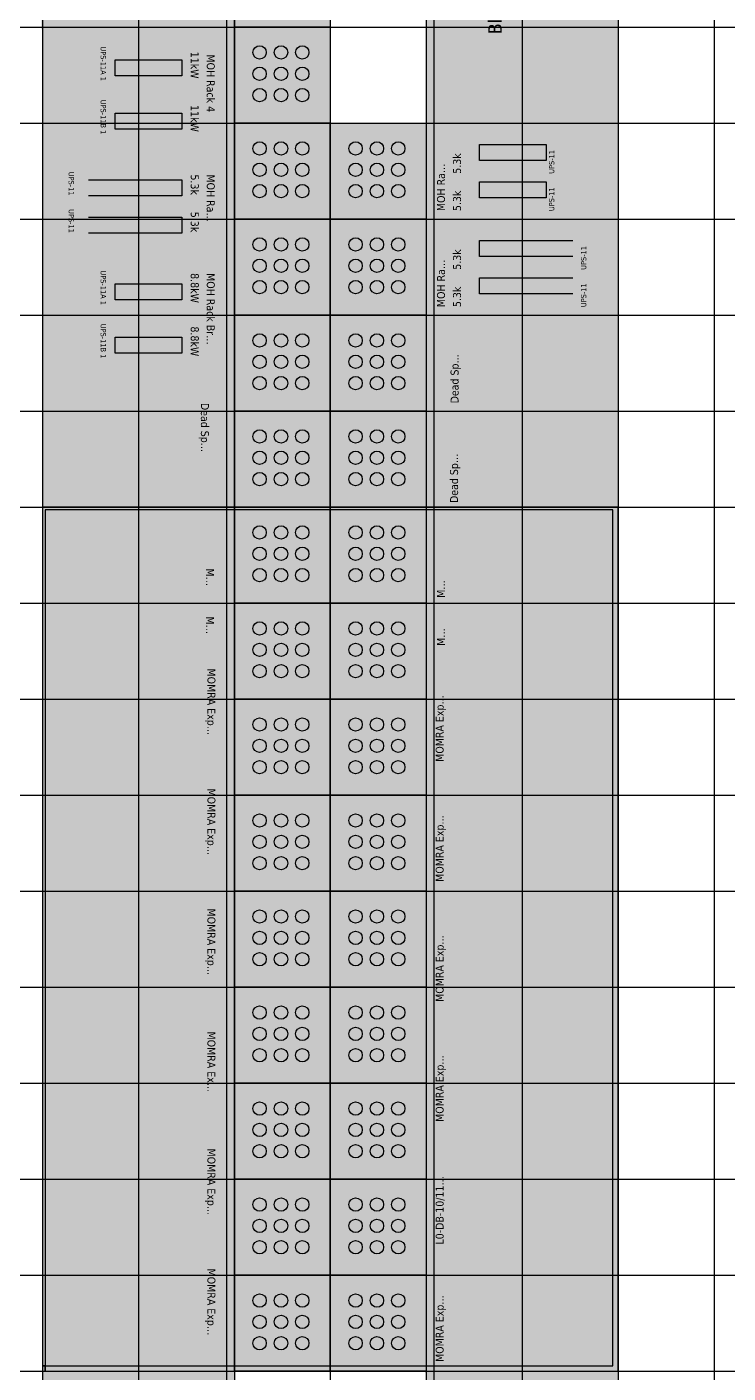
# Model space of a CAD drawing. Header units: millimetres. Extents: x -618 to 58287, y -23922 to -2396.
# Drawn here: x 44903 to 49286, y -18611 to -10199 of the extents above; entities that cross this region are included whole.
import ezdxf

# ---------------------------------------------------------------- set-up
doc = ezdxf.new("R2010")
doc.units = ezdxf.units.MM
doc.header["$MEASUREMENT"] = 0
for name, color, linetype, true_color in [('Background', 7, 'Continuous', 0xffffff), ('Equipment', 7, 'Continuous', 0xffffff), ('Names', 7, 'Continuous', 0xffffff), ('Power', 7, 'Continuous', 0xffffff), ('Room fixture', 7, 'Continuous', 0xffffff), ('Rows', 7, 'Continuous', 0xffffff), ('Tile grid', 7, 'Continuous', 0xafafaf), ('Walls and cages', 7, 'Continuous', 0xffffff)]:
    doc.layers.add(name, color=color, linetype=linetype, true_color=true_color)
doc.styles.add('Tahoma#false#false', font='tahoma.ttf', dxfattribs={"height": 0.2})

msp = doc.modelspace()

# ---------------------------------------------------------------- linework, layer by layer
at = {"layer": 'Background', "lineweight": -3, "transparency": 33554687}
for points in [[(44993.8, -9414.8), (46210.5, -9414.8), (46210.5, -10214.8)], [(46210.5, -10214.8), (44993.8, -10214.8), (44993.8, -9414.8)], [(45204.3, -10221), (46204.3, -10221), (46204.3, -11021)], [(46204.3, -11021), (45204.3, -11021), (45204.3, -10221)], [(48400, -11400), (47400, -11400), (47400, -10800)], [(47400, -10800), (48400, -10800), (48400, -11400)], [(45004.3, -11021), (46204.3, -11021), (46204.3, -11621)], [(46204.3, -11621), (45004.3, -11621), (45004.3, -11021)], [(48600, -12000), (47400, -12000), (47400, -11400)], [(47400, -11400), (48600, -11400), (48600, -12000)], [(45204.3, -11621), (46204.3, -11621), (46204.3, -12421)], [(46204.3, -12421), (45204.3, -12421), (45204.3, -11621)], [(48568.3, -12601.7), (47485, -12601.7), (47485, -12001.7)], [(47485, -12001.7), (48568.3, -12001.7), (48568.3, -12601.7)], [(45084.7, -12448.7), (46168, -12448.7), (46168, -13048.7)], [(46168, -13048.7), (45084.7, -13048.7), (45084.7, -12448.7)], [(48548.3, -13224.3), (47481.7, -13224.3), (47481.7, -12624.3)], [(47481.7, -12624.3), (48548.3, -12624.3), (48548.3, -13224.3)], [(45600, -13500), (46200, -13500), (46200, -13800)], [(46200, -13800), (45600, -13800), (45600, -13500)], [(48000, -13800), (47400, -13800), (47400, -13500)], [(47400, -13500), (48000, -13500), (48000, -13800)], [(45600, -13800), (46200, -13800), (46200, -14100)], [(46200, -14100), (45600, -14100), (45600, -13800)], [(48000, -14100), (47400, -14100), (47400, -13800)], [(47400, -13800), (48000, -13800), (48000, -14100)], [(45008.3, -14091.7), (46208.3, -14091.7), (46208.3, -14841.7)], [(46208.3, -14841.7), (45008.3, -14841.7), (45008.3, -14091.7)], [(48591.7, -14858.3), (47391.7, -14858.3), (47391.7, -14108.3)], [(47391.7, -14108.3), (48591.7, -14108.3), (48591.7, -14858.3)], [(45008.3, -14841.7), (46208.3, -14841.7), (46208.3, -15591.7)], [(46208.3, -15591.7), (45008.3, -15591.7), (45008.3, -14841.7)], [(48591.7, -15608.3), (47391.7, -15608.3), (47391.7, -14858.3)], [(47391.7, -14858.3), (48591.7, -14858.3), (48591.7, -15608.3)], [(45008.3, -15591.7), (46208.3, -15591.7), (46208.3, -16341.7)], [(46208.3, -16341.7), (45008.3, -16341.7), (45008.3, -15591.7)], [(48591.7, -16358.3), (47391.7, -16358.3), (47391.7, -15608.3)], [(47391.7, -15608.3), (48591.7, -15608.3), (48591.7, -16358.3)], [(45008.3, -16341.7), (46208.3, -16341.7), (46208.3, -17091.7)], [(46208.3, -17091.7), (45008.3, -17091.7), (45008.3, -16341.7)], [(48591.7, -17108.3), (47391.7, -17108.3), (47391.7, -16358.3)], [(47391.7, -16358.3), (48591.7, -16358.3), (48591.7, -17108.3)], [(45008.3, -17091.7), (46208.3, -17091.7), (46208.3, -17841.7)], [(46208.3, -17841.7), (45008.3, -17841.7), (45008.3, -17091.7)], [(48591.7, -17858.3), (47391.7, -17858.3), (47391.7, -17108.3)], [(47391.7, -17108.3), (48591.7, -17108.3), (48591.7, -17858.3)], [(45008.3, -17841.7), (46208.3, -17841.7), (46208.3, -18591.7)], [(46208.3, -18591.7), (45008.3, -18591.7), (45008.3, -17841.7)], [(48591.7, -18608.3), (47391.7, -18608.3), (47391.7, -17858.3)], [(47391.7, -17858.3), (48591.7, -17858.3), (48591.7, -18608.3)]]:
    msp.add_solid(points, dxfattribs=at)
at = {"layer": 'Equipment', "color": 9, "lineweight": 50, "true_color": 0xc0c0c0, "transparency": 33554687}
for points in [[(45060.5, -10148.2), (44993.8, -10214.8), (44993.8, -9414.8)], [(46210.5, -9414.8), (46210.5, -10214.8), (46143.8, -10148.2)], [(46210.5, -10214.8), (44993.8, -10214.8), (45060.5, -10148.2)], [(45060.5, -10148.2), (46143.8, -10148.2), (46210.5, -10214.8)], [(45271, -10954.3), (45204.3, -11021), (45204.3, -10221)], [(45271, -10287.7), (45271, -10954.3), (45204.3, -10221)], [(46137.7, -10287.7), (45271, -10287.7), (45204.3, -10221)], [(45204.3, -10221), (46204.3, -10221), (46137.7, -10287.7)], [(46204.3, -10221), (46204.3, -11021), (46137.7, -10954.3)], [(46204.3, -10221), (46137.7, -10954.3), (46137.7, -10287.7)], [(48333.3, -10866.7), (47466.7, -10866.7), (47400, -10800)], [(47400, -10800), (48400, -10800), (48333.3, -10866.7)], [(47400, -11400), (47400, -10800), (47466.7, -10866.7)], [(48333.3, -10866.7), (48400, -10800), (48400, -11400)], [(47400, -11400), (47466.7, -10866.7), (47466.7, -11333.3)], [(48333.3, -11333.3), (48333.3, -10866.7), (48400, -11400)], [(46204.3, -11021), (45204.3, -11021), (45271, -10954.3)], [(45271, -10954.3), (46137.7, -10954.3), (46204.3, -11021)], [(45071, -11554.3), (45004.3, -11621), (45004.3, -11021)], [(45071, -11087.7), (45071, -11554.3), (45004.3, -11021)], [(46137.7, -11087.7), (45071, -11087.7), (45004.3, -11021)], [(45004.3, -11021), (46204.3, -11021), (46137.7, -11087.7)], [(46204.3, -11021), (46204.3, -11621), (46137.7, -11554.3)], [(46204.3, -11021), (46137.7, -11554.3), (46137.7, -11087.7)], [(48400, -11400), (47400, -11400), (47466.7, -11333.3)], [(47466.7, -11333.3), (48333.3, -11333.3), (48400, -11400)], [(48533.3, -11466.7), (47466.7, -11466.7), (47400, -11400)], [(47400, -11400), (48600, -11400), (48533.3, -11466.7)], [(47400, -12000), (47400, -11400), (47466.7, -11466.7)], [(48533.3, -11466.7), (48600, -11400), (48600, -12000)], [(47400, -12000), (47466.7, -11466.7), (47466.7, -11933.3)], [(48533.3, -11933.3), (48533.3, -11466.7), (48600, -12000)], [(46204.3, -11621), (45004.3, -11621), (45071, -11554.3)], [(45071, -11554.3), (46137.7, -11554.3), (46204.3, -11621)], [(45271, -12354.3), (45204.3, -12421), (45204.3, -11621)], [(45271, -11687.7), (45271, -12354.3), (45204.3, -11621)], [(46137.7, -11687.7), (45271, -11687.7), (45204.3, -11621)], [(45204.3, -11621), (46204.3, -11621), (46137.7, -11687.7)], [(46204.3, -11621), (46204.3, -12421), (46137.7, -12354.3)], [(46204.3, -11621), (46137.7, -12354.3), (46137.7, -11687.7)], [(48600, -12000), (47400, -12000), (47466.7, -11933.3)], [(47466.7, -11933.3), (48533.3, -11933.3), (48600, -12000)], [(46204.3, -12421), (45204.3, -12421), (45271, -12354.3)], [(45271, -12354.3), (46137.7, -12354.3), (46204.3, -12421)], [(45075, -14775), (45008.3, -14841.7), (45008.3, -14091.7)], [(45075, -14158.3), (45075, -14775), (45008.3, -14091.7)], [(46141.7, -14158.3), (45075, -14158.3), (45008.3, -14091.7)], [(45008.3, -14091.7), (46208.3, -14091.7), (46141.7, -14158.3)], [(46208.3, -14091.7), (46208.3, -14841.7), (46141.7, -14775)], [(46208.3, -14091.7), (46141.7, -14775), (46141.7, -14158.3)], [(48525, -14175), (47458.3, -14175), (47391.7, -14108.3)], [(47391.7, -14108.3), (48591.7, -14108.3), (48525, -14175)], [(47391.7, -14858.3), (47391.7, -14108.3), (47458.3, -14175)], [(48525, -14175), (48591.7, -14108.3), (48591.7, -14858.3)], [(47391.7, -14858.3), (47458.3, -14175), (47458.3, -14791.7)], [(48525, -14791.7), (48525, -14175), (48591.7, -14858.3)], [(46208.3, -14841.7), (45008.3, -14841.7), (45075, -14775)], [(45075, -14775), (46141.7, -14775), (46208.3, -14841.7)], [(48591.7, -14858.3), (47391.7, -14858.3), (47458.3, -14791.7)], [(47458.3, -14791.7), (48525, -14791.7), (48591.7, -14858.3)], [(45075, -15525), (45008.3, -15591.7), (45008.3, -14841.7)], [(45075, -14908.3), (45075, -15525), (45008.3, -14841.7)], [(46141.7, -14908.3), (45075, -14908.3), (45008.3, -14841.7)], [(45008.3, -14841.7), (46208.3, -14841.7), (46141.7, -14908.3)], [(46208.3, -14841.7), (46208.3, -15591.7), (46141.7, -15525)], [(46208.3, -14841.7), (46141.7, -15525), (46141.7, -14908.3)], [(48525, -14925), (47458.3, -14925), (47391.7, -14858.3)], [(47391.7, -14858.3), (48591.7, -14858.3), (48525, -14925)], [(47391.7, -15608.3), (47391.7, -14858.3), (47458.3, -14925)], [(48525, -14925), (48591.7, -14858.3), (48591.7, -15608.3)], [(47391.7, -15608.3), (47458.3, -14925), (47458.3, -15541.7)], [(48525, -15541.7), (48525, -14925), (48591.7, -15608.3)], [(46208.3, -15591.7), (45008.3, -15591.7), (45075, -15525)], [(45075, -15525), (46141.7, -15525), (46208.3, -15591.7)], [(48591.7, -15608.3), (47391.7, -15608.3), (47458.3, -15541.7)], [(47458.3, -15541.7), (48525, -15541.7), (48591.7, -15608.3)], [(45075, -16275), (45008.3, -16341.7), (45008.3, -15591.7)], [(45075, -15658.3), (45075, -16275), (45008.3, -15591.7)], [(46141.7, -15658.3), (45075, -15658.3), (45008.3, -15591.7)], [(45008.3, -15591.7), (46208.3, -15591.7), (46141.7, -15658.3)], [(46208.3, -15591.7), (46208.3, -16341.7), (46141.7, -16275)], [(46208.3, -15591.7), (46141.7, -16275), (46141.7, -15658.3)], [(48525, -15675), (47458.3, -15675), (47391.7, -15608.3)], [(47391.7, -15608.3), (48591.7, -15608.3), (48525, -15675)], [(47391.7, -16358.3), (47391.7, -15608.3), (47458.3, -15675)], [(48525, -15675), (48591.7, -15608.3), (48591.7, -16358.3)], [(47391.7, -16358.3), (47458.3, -15675), (47458.3, -16291.7)], [(48525, -16291.7), (48525, -15675), (48591.7, -16358.3)], [(46208.3, -16341.7), (45008.3, -16341.7), (45075, -16275)], [(45075, -16275), (46141.7, -16275), (46208.3, -16341.7)], [(48591.7, -16358.3), (47391.7, -16358.3), (47458.3, -16291.7)], [(47458.3, -16291.7), (48525, -16291.7), (48591.7, -16358.3)], [(45075, -17025), (45008.3, -17091.7), (45008.3, -16341.7)], [(45075, -16408.3), (45075, -17025), (45008.3, -16341.7)], [(46141.7, -16408.3), (45075, -16408.3), (45008.3, -16341.7)], [(45008.3, -16341.7), (46208.3, -16341.7), (46141.7, -16408.3)], [(46208.3, -16341.7), (46208.3, -17091.7), (46141.7, -17025)], [(46208.3, -16341.7), (46141.7, -17025), (46141.7, -16408.3)], [(48525, -16425), (47458.3, -16425), (47391.7, -16358.3)], [(47391.7, -16358.3), (48591.7, -16358.3), (48525, -16425)], [(47391.7, -17108.3), (47391.7, -16358.3), (47458.3, -16425)], [(48525, -16425), (48591.7, -16358.3), (48591.7, -17108.3)], [(47391.7, -17108.3), (47458.3, -16425), (47458.3, -17041.7)], [(48525, -17041.7), (48525, -16425), (48591.7, -17108.3)], [(46208.3, -17091.7), (45008.3, -17091.7), (45075, -17025)], [(45075, -17025), (46141.7, -17025), (46208.3, -17091.7)], [(48591.7, -17108.3), (47391.7, -17108.3), (47458.3, -17041.7)], [(47458.3, -17041.7), (48525, -17041.7), (48591.7, -17108.3)], [(45075, -17775), (45008.3, -17841.7), (45008.3, -17091.7)], [(45075, -17158.3), (45075, -17775), (45008.3, -17091.7)], [(46141.7, -17158.3), (45075, -17158.3), (45008.3, -17091.7)], [(45008.3, -17091.7), (46208.3, -17091.7), (46141.7, -17158.3)], [(46208.3, -17091.7), (46208.3, -17841.7), (46141.7, -17775)], [(46208.3, -17091.7), (46141.7, -17775), (46141.7, -17158.3)], [(48525, -17175), (47458.3, -17175), (47391.7, -17108.3)], [(47391.7, -17108.3), (48591.7, -17108.3), (48525, -17175)], [(47391.7, -17858.3), (47391.7, -17108.3), (47458.3, -17175)], [(48525, -17175), (48591.7, -17108.3), (48591.7, -17858.3)], [(47391.7, -17858.3), (47458.3, -17175), (47458.3, -17791.7)], [(48525, -17791.7), (48525, -17175), (48591.7, -17858.3)], [(46208.3, -17841.7), (45008.3, -17841.7), (45075, -17775)], [(45075, -17775), (46141.7, -17775), (46208.3, -17841.7)], [(48591.7, -17858.3), (47391.7, -17858.3), (47458.3, -17791.7)], [(47458.3, -17791.7), (48525, -17791.7), (48591.7, -17858.3)], [(45075, -18525), (45008.3, -18591.7), (45008.3, -17841.7)], [(45075, -17908.3), (45075, -18525), (45008.3, -17841.7)], [(46141.7, -17908.3), (45075, -17908.3), (45008.3, -17841.7)], [(45008.3, -17841.7), (46208.3, -17841.7), (46141.7, -17908.3)], [(46208.3, -17841.7), (46208.3, -18591.7), (46141.7, -18525)], [(46208.3, -17841.7), (46141.7, -18525), (46141.7, -17908.3)], [(48525, -17925), (47458.3, -17925), (47391.7, -17858.3)], [(47391.7, -17858.3), (48591.7, -17858.3), (48525, -17925)], [(47391.7, -18608.3), (47391.7, -17858.3), (47458.3, -17925)], [(48525, -17925), (48591.7, -17858.3), (48591.7, -18608.3)], [(47391.7, -18608.3), (47458.3, -17925), (47458.3, -18541.7)], [(48525, -18541.7), (48525, -17925), (48591.7, -18608.3)], [(46208.3, -18591.7), (45008.3, -18591.7), (45075, -18525)], [(45075, -18525), (46141.7, -18525), (46208.3, -18591.7)], [(48591.7, -18608.3), (47391.7, -18608.3), (47458.3, -18541.7)], [(47458.3, -18541.7), (48525, -18541.7), (48591.7, -18608.3)]]:
    msp.add_solid(points, dxfattribs=at)
at = {"layer": 'Equipment', "color": 18, "lineweight": -3, "true_color": 0x000000, "transparency": 33554687}
for points in [[(45010.5, -10198.2), (44993.8, -10214.8), (44993.8, -9414.8)], [(46210.5, -9414.8), (46210.5, -10214.8), (46193.8, -10198.2)], [(46210.5, -10214.8), (44993.8, -10214.8), (45010.5, -10198.2)], [(45010.5, -10198.2), (46193.8, -10198.2), (46210.5, -10214.8)], [(45221, -11004.3), (45204.3, -11021), (45204.3, -10221)], [(45221, -10237.7), (45221, -11004.3), (45204.3, -10221)], [(46187.7, -10237.7), (45221, -10237.7), (45204.3, -10221)], [(45204.3, -10221), (46204.3, -10221), (46187.7, -10237.7)], [(46204.3, -10221), (46204.3, -11021), (46187.7, -11004.3)], [(46204.3, -10221), (46187.7, -11004.3), (46187.7, -10237.7)], [(48383.3, -10816.7), (47416.7, -10816.7), (47400, -10800)], [(47400, -10800), (48400, -10800), (48383.3, -10816.7)], [(47400, -11400), (47400, -10800), (47416.7, -10816.7)], [(47400, -11400), (47416.7, -10816.7), (47416.7, -11383.3)], [(48383.3, -10816.7), (48400, -10800), (48400, -11400)], [(48383.3, -11383.3), (48383.3, -10816.7), (48400, -11400)], [(46204.3, -11021), (45204.3, -11021), (45221, -11004.3)], [(45221, -11004.3), (46187.7, -11004.3), (46204.3, -11021)], [(45021, -11604.3), (45004.3, -11621), (45004.3, -11021)], [(45021, -11037.7), (45021, -11604.3), (45004.3, -11021)], [(46187.7, -11037.7), (45021, -11037.7), (45004.3, -11021)], [(45004.3, -11021), (46204.3, -11021), (46187.7, -11037.7)], [(46204.3, -11021), (46204.3, -11621), (46187.7, -11604.3)], [(46204.3, -11021), (46187.7, -11604.3), (46187.7, -11037.7)], [(48400, -11400), (47400, -11400), (47416.7, -11383.3)], [(48583.3, -11416.7), (47416.7, -11416.7), (47400, -11400)], [(47400, -11400), (48600, -11400), (48583.3, -11416.7)], [(47400, -12000), (47400, -11400), (47416.7, -11416.7)], [(47400, -12000), (47416.7, -11416.7), (47416.7, -11983.3)], [(47416.7, -11383.3), (48383.3, -11383.3), (48400, -11400)], [(48583.3, -11416.7), (48600, -11400), (48600, -12000)], [(48583.3, -11983.3), (48583.3, -11416.7), (48600, -12000)], [(46204.3, -11621), (45004.3, -11621), (45021, -11604.3)], [(45021, -11604.3), (46187.7, -11604.3), (46204.3, -11621)], [(45221, -12404.3), (45204.3, -12421), (45204.3, -11621)], [(45221, -11637.7), (45221, -12404.3), (45204.3, -11621)], [(46187.7, -11637.7), (45221, -11637.7), (45204.3, -11621)], [(45204.3, -11621), (46204.3, -11621), (46187.7, -11637.7)], [(46204.3, -11621), (46204.3, -12421), (46187.7, -12404.3)], [(46204.3, -11621), (46187.7, -12404.3), (46187.7, -11637.7)], [(48600, -12000), (47400, -12000), (47416.7, -11983.3)], [(47416.7, -11983.3), (48583.3, -11983.3), (48600, -12000)], [(48551.7, -12018.3), (47501.7, -12018.3), (47485, -12001.7)], [(47485, -12001.7), (48568.3, -12001.7), (48551.7, -12018.3)], [(47485, -12601.7), (47485, -12001.7), (47501.7, -12018.3)], [(47485, -12601.7), (47501.7, -12018.3), (47501.7, -12585)], [(48551.7, -12018.3), (48568.3, -12001.7), (48568.3, -12601.7)], [(48551.7, -12585), (48551.7, -12018.3), (48568.3, -12601.7)], [(45101.3, -13032), (45084.7, -13048.7), (45084.7, -12448.7)], [(45101.3, -12465.3), (45101.3, -13032), (45084.7, -12448.7)], [(46151.3, -12465.3), (45101.3, -12465.3), (45084.7, -12448.7)], [(45084.7, -12448.7), (46168, -12448.7), (46151.3, -12465.3)], [(46204.3, -12421), (45204.3, -12421), (45221, -12404.3)], [(45221, -12404.3), (46187.7, -12404.3), (46204.3, -12421)], [(46168, -12448.7), (46168, -13048.7), (46151.3, -13032)], [(46168, -12448.7), (46151.3, -13032), (46151.3, -12465.3)], [(48568.3, -12601.7), (47485, -12601.7), (47501.7, -12585)], [(47501.7, -12585), (48551.7, -12585), (48568.3, -12601.7)], [(48531.7, -12641), (47498.3, -12641), (47481.7, -12624.3)], [(47481.7, -12624.3), (48548.3, -12624.3), (48531.7, -12641)], [(47481.7, -13224.3), (47481.7, -12624.3), (47498.3, -12641)], [(47481.7, -13224.3), (47498.3, -12641), (47498.3, -13207.7)], [(48531.7, -12641), (48548.3, -12624.3), (48548.3, -13224.3)], [(48531.7, -13207.7), (48531.7, -12641), (48548.3, -13224.3)], [(46168, -13048.7), (45084.7, -13048.7), (45101.3, -13032)], [(45101.3, -13032), (46151.3, -13032), (46168, -13048.7)], [(48548.3, -13224.3), (47481.7, -13224.3), (47498.3, -13207.7)], [(47498.3, -13207.7), (48531.7, -13207.7), (48548.3, -13224.3)], [(45616.7, -13783.3), (45600, -13800), (45600, -13500)], [(45616.7, -13516.7), (45616.7, -13783.3), (45600, -13500)], [(46183.3, -13516.7), (45616.7, -13516.7), (45600, -13500)], [(45600, -13500), (46200, -13500), (46183.3, -13516.7)], [(46200, -13500), (46200, -13800), (46183.3, -13783.3)], [(46200, -13500), (46183.3, -13783.3), (46183.3, -13516.7)], [(47983.3, -13516.7), (47416.7, -13516.7), (47400, -13500)], [(47400, -13500), (48000, -13500), (47983.3, -13516.7)], [(47400, -13800), (47400, -13500), (47416.7, -13516.7)], [(47400, -13800), (47416.7, -13516.7), (47416.7, -13783.3)], [(47983.3, -13516.7), (48000, -13500), (48000, -13800)], [(47983.3, -13783.3), (47983.3, -13516.7), (48000, -13800)], [(46200, -13800), (45600, -13800), (45616.7, -13783.3)], [(45616.7, -13783.3), (46183.3, -13783.3), (46200, -13800)], [(48000, -13800), (47400, -13800), (47416.7, -13783.3)], [(47416.7, -13783.3), (47983.3, -13783.3), (48000, -13800)], [(45616.7, -14083.3), (45600, -14100), (45600, -13800)], [(45616.7, -13816.7), (45616.7, -14083.3), (45600, -13800)], [(46183.3, -13816.7), (45616.7, -13816.7), (45600, -13800)], [(45600, -13800), (46200, -13800), (46183.3, -13816.7)], [(46200, -13800), (46200, -14100), (46183.3, -14083.3)], [(46200, -13800), (46183.3, -14083.3), (46183.3, -13816.7)], [(47983.3, -13816.7), (47416.7, -13816.7), (47400, -13800)], [(47400, -13800), (48000, -13800), (47983.3, -13816.7)], [(47400, -14100), (47400, -13800), (47416.7, -13816.7)], [(47400, -14100), (47416.7, -13816.7), (47416.7, -14083.3)], [(47983.3, -13816.7), (48000, -13800), (48000, -14100)], [(47983.3, -14083.3), (47983.3, -13816.7), (48000, -14100)], [(45025, -14825), (45008.3, -14841.7), (45008.3, -14091.7)], [(45025, -14108.3), (45025, -14825), (45008.3, -14091.7)], [(46191.7, -14108.3), (45025, -14108.3), (45008.3, -14091.7)], [(45008.3, -14091.7), (46208.3, -14091.7), (46191.7, -14108.3)], [(46200, -14100), (45600, -14100), (45616.7, -14083.3)], [(45616.7, -14083.3), (46183.3, -14083.3), (46200, -14100)], [(46208.3, -14091.7), (46208.3, -14841.7), (46191.7, -14825)], [(46208.3, -14091.7), (46191.7, -14825), (46191.7, -14108.3)], [(48575, -14125), (47408.3, -14125), (47391.7, -14108.3)], [(47391.7, -14108.3), (48591.7, -14108.3), (48575, -14125)], [(47391.7, -14858.3), (47391.7, -14108.3), (47408.3, -14125)], [(47391.7, -14858.3), (47408.3, -14125), (47408.3, -14841.7)], [(48000, -14100), (47400, -14100), (47416.7, -14083.3)], [(47416.7, -14083.3), (47983.3, -14083.3), (48000, -14100)], [(48575, -14125), (48591.7, -14108.3), (48591.7, -14858.3)], [(48575, -14841.7), (48575, -14125), (48591.7, -14858.3)], [(46208.3, -14841.7), (45008.3, -14841.7), (45025, -14825)], [(45025, -15575), (45008.3, -15591.7), (45008.3, -14841.7)], [(45025, -14858.3), (45025, -15575), (45008.3, -14841.7)], [(46191.7, -14858.3), (45025, -14858.3), (45008.3, -14841.7)], [(45008.3, -14841.7), (46208.3, -14841.7), (46191.7, -14858.3)], [(45025, -14825), (46191.7, -14825), (46208.3, -14841.7)], [(46208.3, -14841.7), (46208.3, -15591.7), (46191.7, -15575)], [(46208.3, -14841.7), (46191.7, -15575), (46191.7, -14858.3)], [(48591.7, -14858.3), (47391.7, -14858.3), (47408.3, -14841.7)], [(48575, -14875), (47408.3, -14875), (47391.7, -14858.3)], [(47391.7, -14858.3), (48591.7, -14858.3), (48575, -14875)], [(47391.7, -15608.3), (47391.7, -14858.3), (47408.3, -14875)], [(47391.7, -15608.3), (47408.3, -14875), (47408.3, -15591.7)], [(47408.3, -14841.7), (48575, -14841.7), (48591.7, -14858.3)], [(48575, -14875), (48591.7, -14858.3), (48591.7, -15608.3)], [(48575, -15591.7), (48575, -14875), (48591.7, -15608.3)], [(46208.3, -15591.7), (45008.3, -15591.7), (45025, -15575)], [(45025, -16325), (45008.3, -16341.7), (45008.3, -15591.7)], [(45025, -15608.3), (45025, -16325), (45008.3, -15591.7)], [(46191.7, -15608.3), (45025, -15608.3), (45008.3, -15591.7)], [(45008.3, -15591.7), (46208.3, -15591.7), (46191.7, -15608.3)], [(45025, -15575), (46191.7, -15575), (46208.3, -15591.7)], [(46208.3, -15591.7), (46208.3, -16341.7), (46191.7, -16325)], [(46208.3, -15591.7), (46191.7, -16325), (46191.7, -15608.3)], [(48591.7, -15608.3), (47391.7, -15608.3), (47408.3, -15591.7)], [(48575, -15625), (47408.3, -15625), (47391.7, -15608.3)], [(47391.7, -15608.3), (48591.7, -15608.3), (48575, -15625)], [(47391.7, -16358.3), (47391.7, -15608.3), (47408.3, -15625)], [(47391.7, -16358.3), (47408.3, -15625), (47408.3, -16341.7)], [(47408.3, -15591.7), (48575, -15591.7), (48591.7, -15608.3)], [(48575, -15625), (48591.7, -15608.3), (48591.7, -16358.3)], [(48575, -16341.7), (48575, -15625), (48591.7, -16358.3)], [(46208.3, -16341.7), (45008.3, -16341.7), (45025, -16325)], [(45025, -17075), (45008.3, -17091.7), (45008.3, -16341.7)], [(45025, -16358.3), (45025, -17075), (45008.3, -16341.7)], [(46191.7, -16358.3), (45025, -16358.3), (45008.3, -16341.7)], [(45008.3, -16341.7), (46208.3, -16341.7), (46191.7, -16358.3)], [(45025, -16325), (46191.7, -16325), (46208.3, -16341.7)], [(46208.3, -16341.7), (46208.3, -17091.7), (46191.7, -17075)], [(46208.3, -16341.7), (46191.7, -17075), (46191.7, -16358.3)], [(48591.7, -16358.3), (47391.7, -16358.3), (47408.3, -16341.7)], [(48575, -16375), (47408.3, -16375), (47391.7, -16358.3)], [(47391.7, -16358.3), (48591.7, -16358.3), (48575, -16375)], [(47391.7, -17108.3), (47391.7, -16358.3), (47408.3, -16375)], [(47391.7, -17108.3), (47408.3, -16375), (47408.3, -17091.7)], [(47408.3, -16341.7), (48575, -16341.7), (48591.7, -16358.3)], [(48575, -16375), (48591.7, -16358.3), (48591.7, -17108.3)], [(48575, -17091.7), (48575, -16375), (48591.7, -17108.3)], [(46208.3, -17091.7), (45008.3, -17091.7), (45025, -17075)], [(45025, -17075), (46191.7, -17075), (46208.3, -17091.7)], [(45025, -17825), (45008.3, -17841.7), (45008.3, -17091.7)], [(45025, -17108.3), (45025, -17825), (45008.3, -17091.7)], [(46191.7, -17108.3), (45025, -17108.3), (45008.3, -17091.7)], [(45008.3, -17091.7), (46208.3, -17091.7), (46191.7, -17108.3)], [(46208.3, -17091.7), (46208.3, -17841.7), (46191.7, -17825)], [(46208.3, -17091.7), (46191.7, -17825), (46191.7, -17108.3)], [(48591.7, -17108.3), (47391.7, -17108.3), (47408.3, -17091.7)], [(48575, -17125), (47408.3, -17125), (47391.7, -17108.3)], [(47391.7, -17108.3), (48591.7, -17108.3), (48575, -17125)], [(47391.7, -17858.3), (47391.7, -17108.3), (47408.3, -17125)], [(47391.7, -17858.3), (47408.3, -17125), (47408.3, -17841.7)], [(47408.3, -17091.7), (48575, -17091.7), (48591.7, -17108.3)], [(48575, -17125), (48591.7, -17108.3), (48591.7, -17858.3)], [(48575, -17841.7), (48575, -17125), (48591.7, -17858.3)], [(46208.3, -17841.7), (45008.3, -17841.7), (45025, -17825)], [(45025, -17825), (46191.7, -17825), (46208.3, -17841.7)], [(45025, -18575), (45008.3, -18591.7), (45008.3, -17841.7)], [(45025, -17858.3), (45025, -18575), (45008.3, -17841.7)], [(46191.7, -17858.3), (45025, -17858.3), (45008.3, -17841.7)], [(45008.3, -17841.7), (46208.3, -17841.7), (46191.7, -17858.3)], [(46208.3, -17841.7), (46208.3, -18591.7), (46191.7, -18575)], [(46208.3, -17841.7), (46191.7, -18575), (46191.7, -17858.3)], [(48591.7, -17858.3), (47391.7, -17858.3), (47408.3, -17841.7)], [(48575, -17875), (47408.3, -17875), (47391.7, -17858.3)], [(47391.7, -17858.3), (48591.7, -17858.3), (48575, -17875)], [(47391.7, -18608.3), (47391.7, -17858.3), (47408.3, -17875)], [(47391.7, -18608.3), (47408.3, -17875), (47408.3, -18591.7)], [(47408.3, -17841.7), (48575, -17841.7), (48591.7, -17858.3)], [(48575, -17875), (48591.7, -17858.3), (48591.7, -18608.3)], [(48575, -18591.7), (48575, -17875), (48591.7, -18608.3)], [(46208.3, -18591.7), (45008.3, -18591.7), (45025, -18575)], [(45025, -18575), (46191.7, -18575), (46208.3, -18591.7)], [(48591.7, -18608.3), (47391.7, -18608.3), (47408.3, -18591.7)], [(47408.3, -18591.7), (48575, -18591.7), (48591.7, -18608.3)]]:
    msp.add_solid(points, dxfattribs=at)
at = {"layer": 'Equipment', "color": 21, "lineweight": 50, "true_color": 0xf49191, "transparency": 33554687}
for points in [[(48501.7, -12068.3), (47551.7, -12068.3), (47485, -12001.7)], [(47485, -12001.7), (48568.3, -12001.7), (48501.7, -12068.3)], [(47485, -12601.7), (47485, -12001.7), (47551.7, -12068.3)], [(48501.7, -12068.3), (48568.3, -12001.7), (48568.3, -12601.7)], [(47485, -12601.7), (47551.7, -12068.3), (47551.7, -12535)], [(48501.7, -12535), (48501.7, -12068.3), (48568.3, -12601.7)], [(45151.3, -12982), (45084.7, -13048.7), (45084.7, -12448.7)], [(45151.3, -12515.3), (45151.3, -12982), (45084.7, -12448.7)], [(46101.3, -12515.3), (45151.3, -12515.3), (45084.7, -12448.7)], [(45084.7, -12448.7), (46168, -12448.7), (46101.3, -12515.3)], [(46168, -12448.7), (46168, -13048.7), (46101.3, -12982)], [(46168, -12448.7), (46101.3, -12982), (46101.3, -12515.3)], [(48568.3, -12601.7), (47485, -12601.7), (47551.7, -12535)], [(47551.7, -12535), (48501.7, -12535), (48568.3, -12601.7)], [(48481.7, -12691), (47548.3, -12691), (47481.7, -12624.3)], [(47481.7, -12624.3), (48548.3, -12624.3), (48481.7, -12691)], [(47481.7, -13224.3), (47481.7, -12624.3), (47548.3, -12691)], [(47481.7, -13224.3), (47548.3, -12691), (47548.3, -13157.7)], [(48481.7, -12691), (48548.3, -12624.3), (48548.3, -13224.3)], [(48481.7, -13157.7), (48481.7, -12691), (48548.3, -13224.3)], [(46168, -13048.7), (45084.7, -13048.7), (45151.3, -12982)], [(45151.3, -12982), (46101.3, -12982), (46168, -13048.7)], [(48548.3, -13224.3), (47481.7, -13224.3), (47548.3, -13157.7)], [(47548.3, -13157.7), (48481.7, -13157.7), (48548.3, -13224.3)]]:
    msp.add_solid(points, dxfattribs=at)
at = {"layer": 'Equipment', "color": 71, "lineweight": 50, "true_color": 0xbde8a7, "transparency": 33554687}
for points in [[(45666.7, -13733.3), (45600, -13800), (45600, -13500)], [(45666.7, -13566.7), (45666.7, -13733.3), (45600, -13500)], [(46133.3, -13566.7), (45666.7, -13566.7), (45600, -13500)], [(45600, -13500), (46200, -13500), (46133.3, -13566.7)], [(46200, -13500), (46200, -13800), (46133.3, -13733.3)], [(46200, -13500), (46133.3, -13733.3), (46133.3, -13566.7)], [(47933.3, -13566.7), (47466.7, -13566.7), (47400, -13500)], [(47400, -13500), (48000, -13500), (47933.3, -13566.7)], [(47400, -13800), (47400, -13500), (47466.7, -13566.7)], [(47933.3, -13566.7), (48000, -13500), (48000, -13800)], [(47400, -13800), (47466.7, -13566.7), (47466.7, -13733.3)], [(47933.3, -13733.3), (47933.3, -13566.7), (48000, -13800)], [(46200, -13800), (45600, -13800), (45666.7, -13733.3)], [(45666.7, -13733.3), (46133.3, -13733.3), (46200, -13800)], [(48000, -13800), (47400, -13800), (47466.7, -13733.3)], [(47466.7, -13733.3), (47933.3, -13733.3), (48000, -13800)], [(45666.7, -14033.3), (45600, -14100), (45600, -13800)], [(45666.7, -13866.7), (45666.7, -14033.3), (45600, -13800)], [(46133.3, -13866.7), (45666.7, -13866.7), (45600, -13800)], [(45600, -13800), (46200, -13800), (46133.3, -13866.7)], [(46200, -13800), (46200, -14100), (46133.3, -14033.3)], [(46200, -13800), (46133.3, -14033.3), (46133.3, -13866.7)], [(47933.3, -13866.7), (47466.7, -13866.7), (47400, -13800)], [(47400, -13800), (48000, -13800), (47933.3, -13866.7)], [(47400, -14100), (47400, -13800), (47466.7, -13866.7)], [(47400, -14100), (47466.7, -13866.7), (47466.7, -14033.3)], [(47933.3, -13866.7), (48000, -13800), (48000, -14100)], [(47933.3, -14033.3), (47933.3, -13866.7), (48000, -14100)], [(46200, -14100), (45600, -14100), (45666.7, -14033.3)], [(45666.7, -14033.3), (46133.3, -14033.3), (46200, -14100)], [(48000, -14100), (47400, -14100), (47466.7, -14033.3)], [(47466.7, -14033.3), (47933.3, -14033.3), (48000, -14100)]]:
    msp.add_solid(points, dxfattribs=at)
at = {"layer": 'Power', "color": 8, "lineweight": -3, "true_color": 0x808080, "transparency": 33554687}
for p, q in [((45454.3, -10504.3), (45454.3, -10404.3)), ((45454.3, -10404.3), (45871, -10404.3)), ((45871, -10404.3), (45871, -10504.3)), ((45871, -10504.3), (45454.3, -10504.3)), ((45454.3, -10837.7), (45454.3, -10737.7)), ((45454.3, -10737.7), (45871, -10737.7)), ((45871, -10737.7), (45871, -10837.7)), ((45871, -10837.7), (45454.3, -10837.7)), ((47733.3, -11033.3), (47733.3, -10933.3)), ((47733.3, -10933.3), (48150, -10933.3)), ((48150, -10933.3), (48150, -11033.3)), ((48150, -11033.3), (47733.3, -11033.3)), ((45287.7, -11154.3), (45871, -11154.3)), ((45871, -11154.3), (45871, -11254.3)), ((47733.3, -11266.7), (47733.3, -11166.7)), ((47733.3, -11166.7), (48150, -11166.7)), ((48150, -11166.7), (48150, -11266.7)), ((45871, -11254.3), (45287.7, -11254.3)), ((48150, -11266.7), (47733.3, -11266.7)), ((45287.7, -11387.7), (45871, -11387.7)), ((45871, -11387.7), (45871, -11487.7)), ((45871, -11487.7), (45287.7, -11487.7)), ((47733.3, -11633.3), (47733.3, -11533.3)), ((47733.3, -11533.3), (48316.7, -11533.3)), ((48316.7, -11633.3), (47733.3, -11633.3)), ((47733.3, -11866.7), (47733.3, -11766.7)), ((47733.3, -11766.7), (48316.7, -11766.7)), ((45454.3, -11904.3), (45454.3, -11804.3)), ((45454.3, -11804.3), (45871, -11804.3)), ((45871, -11804.3), (45871, -11904.3)), ((45871, -11904.3), (45454.3, -11904.3)), ((48316.7, -11866.7), (47733.3, -11866.7)), ((45454.3, -12237.7), (45454.3, -12137.7)), ((45454.3, -12137.7), (45871, -12137.7)), ((45871, -12137.7), (45871, -12237.7)), ((45871, -12237.7), (45454.3, -12237.7))]:
    msp.add_line(p, q, dxfattribs=at)
at = {"layer": 'Power', "color": 138, "lineweight": -3, "true_color": 0x01505e, "transparency": 33554687}
for points in [[(45404.3, -10304.3), (45404.3, -10604.3), (45321, -10304.3), (45321, -10604.3)], [(45404.3, -10637.7), (45404.3, -10937.7), (45321, -10637.7), (45321, -10937.7)], [(48200, -11083.3), (48200, -10883.3), (48283.3, -11083.3), (48283.3, -10883.3)], [(45204.3, -11104.3), (45204.3, -11304.3), (45121, -11104.3), (45121, -11304.3)], [(48200, -11316.7), (48200, -11116.7), (48283.3, -11316.7), (48283.3, -11116.7)], [(45204.3, -11337.7), (45204.3, -11537.7), (45121, -11337.7), (45121, -11537.7)], [(48400, -11683.3), (48400, -11483.3), (48483.3, -11683.3), (48483.3, -11483.3)], [(45404.3, -11704.3), (45404.3, -12004.3), (45321, -11704.3), (45321, -12004.3)], [(48400, -11916.7), (48400, -11716.7), (48483.3, -11916.7), (48483.3, -11716.7)], [(45404.3, -12037.7), (45404.3, -12337.7), (45321, -12037.7), (45321, -12337.7)]]:
    msp.add_solid(points, dxfattribs=at)
at = {"layer": 'Power', "lineweight": -3, "transparency": 33554687}
for points in [[(45871, -10404.3), (45871, -10504.3), (45454.3, -10404.3), (45454.3, -10504.3)], [(45871, -10737.7), (45871, -10837.7), (45454.3, -10737.7), (45454.3, -10837.7)], [(47733.3, -11033.3), (47733.3, -10933.3), (48150, -11033.3), (48150, -10933.3)], [(45871, -11154.3), (45871, -11254.3), (45254.3, -11154.3), (45254.3, -11254.3)], [(47733.3, -11266.7), (47733.3, -11166.7), (48150, -11266.7), (48150, -11166.7)], [(45871, -11387.7), (45871, -11487.7), (45254.3, -11387.7), (45254.3, -11487.7)], [(47733.3, -11633.3), (47733.3, -11533.3), (48350, -11633.3), (48350, -11533.3)], [(47733.3, -11866.7), (47733.3, -11766.7), (48350, -11866.7), (48350, -11766.7)], [(45871, -11804.3), (45871, -11904.3), (45454.3, -11804.3), (45454.3, -11904.3)], [(45871, -12137.7), (45871, -12237.7), (45454.3, -12137.7), (45454.3, -12237.7)]]:
    msp.add_solid(points, dxfattribs=at)
at = {"layer": 'Power', "color": 22, "lineweight": -3, "true_color": 0xc92518, "transparency": 33554687}
for points in [[(45871, -10404.3), (45871, -10504.3), (45454.3, -10404.3), (45454.3, -10504.3)], [(45871, -10737.7), (45871, -10837.7), (45454.3, -10737.7), (45454.3, -10837.7)], [(45704.3, -11804.3), (45704.3, -11904.3), (45454.3, -11804.3), (45454.3, -11904.3)], [(45704.3, -12137.7), (45704.3, -12237.7), (45454.3, -12137.7), (45454.3, -12237.7)]]:
    msp.add_solid(points, dxfattribs=at)
at = {"layer": 'Power', "color": 13, "lineweight": -3, "true_color": 0xe7473c, "transparency": 33554687}
for points in [[(45571, -10404.3), (45571, -10504.3), (45454.3, -10404.3), (45454.3, -10504.3)], [(45571, -10737.7), (45571, -10837.7), (45454.3, -10737.7), (45454.3, -10837.7)], [(45571, -11804.3), (45571, -11904.3), (45454.3, -11804.3), (45454.3, -11904.3)], [(45571, -12137.7), (45571, -12237.7), (45454.3, -12137.7), (45454.3, -12237.7)]]:
    msp.add_solid(points, dxfattribs=at)
at = {"layer": 'Power', "color": 151, "lineweight": -3, "true_color": 0x87ceeb, "transparency": 33554687}
for points in [[(47733.3, -11033.3), (47733.3, -10933.3), (48150, -11033.3), (48150, -10933.3)], [(45871, -11154.3), (45871, -11254.3), (45254.3, -11154.3), (45254.3, -11254.3)], [(47733.3, -11266.7), (47733.3, -11166.7), (48150, -11266.7), (48150, -11166.7)], [(45871, -11387.7), (45871, -11487.7), (45254.3, -11387.7), (45254.3, -11487.7)], [(47733.3, -11633.3), (47733.3, -11533.3), (48350, -11633.3), (48350, -11533.3)], [(47733.3, -11866.7), (47733.3, -11766.7), (48350, -11866.7), (48350, -11766.7)], [(45871, -11804.3), (45871, -11904.3), (45454.3, -11804.3), (45454.3, -11904.3)], [(45871, -12137.7), (45871, -12237.7), (45454.3, -12137.7), (45454.3, -12237.7)]]:
    msp.add_solid(points, dxfattribs=at)
at = {"layer": 'Power', "color": 8, "lineweight": -3, "true_color": 0x6e6e6e, "transparency": 33554687}
for points in [[(47866.7, -11033.3), (47866.7, -10933.3), (48150, -11033.3), (48150, -10933.3)], [(45554.3, -11154.3), (45554.3, -11254.3), (45254.3, -11154.3), (45254.3, -11254.3)], [(47866.7, -11266.7), (47866.7, -11166.7), (48150, -11266.7), (48150, -11166.7)], [(45554.3, -11387.7), (45554.3, -11487.7), (45254.3, -11387.7), (45254.3, -11487.7)], [(48066.7, -11633.3), (48066.7, -11533.3), (48350, -11633.3), (48350, -11533.3)], [(48066.7, -11866.7), (48066.7, -11766.7), (48350, -11866.7), (48350, -11766.7)]]:
    msp.add_solid(points, dxfattribs=at)
at = {"layer": 'Power', "color": 9, "lineweight": -3, "true_color": 0xc0c0c0, "transparency": 33554687}
for points in [[(48016.7, -11033.3), (48016.7, -10933.3), (48150, -11033.3), (48150, -10933.3)], [(45404.3, -11154.3), (45404.3, -11254.3), (45254.3, -11154.3), (45254.3, -11254.3)], [(48016.7, -11266.7), (48016.7, -11166.7), (48150, -11266.7), (48150, -11166.7)], [(45404.3, -11387.7), (45404.3, -11487.7), (45254.3, -11387.7), (45254.3, -11487.7)], [(48200, -11633.3), (48200, -11533.3), (48350, -11633.3), (48350, -11533.3)], [(48200, -11866.7), (48200, -11766.7), (48350, -11866.7), (48350, -11766.7)]]:
    msp.add_solid(points, dxfattribs=at)
at = {"layer": 'Room fixture', "color": 9, "lineweight": -3, "true_color": 0xc0c0c0, "transparency": 33554687}
for p, q in [((46200, -10200), (46200, -9600)), ((46800, -9600), (46800, -10200)), ((46200, -10200), (46800, -10200)), ((46200, -10800), (46200, -10200)), ((46800, -10200), (46200, -10200)), ((46800, -10200), (46800, -10800)), ((46800, -10800), (46200, -10800)), ((46200, -10800), (46800, -10800)), ((46200, -11400), (46200, -10800)), ((46800, -10800), (46800, -11400)), ((46800, -10800), (47400, -10800)), ((46800, -11400), (46800, -10800)), ((47400, -10800), (47400, -11400)), ((46800, -11400), (46200, -11400)), ((46200, -11400), (46800, -11400)), ((46200, -12000), (46200, -11400)), ((46800, -11400), (47400, -11400)), ((46800, -12000), (46800, -11400)), ((46800, -11400), (46800, -12000)), ((47400, -11400), (46800, -11400)), ((47400, -11400), (47400, -12000)), ((46800, -12000), (46200, -12000)), ((46200, -12000), (46800, -12000)), ((46200, -12600), (46200, -12000)), ((47400, -12000), (46800, -12000)), ((46800, -12000), (46800, -12600)), ((46800, -12000), (47400, -12000)), ((46800, -12600), (46800, -12000)), ((47400, -12000), (47400, -12600)), ((46800, -12600), (46200, -12600)), ((46200, -12600), (46800, -12600)), ((46200, -13200), (46200, -12600)), ((46800, -12600), (47400, -12600)), ((46800, -13200), (46800, -12600)), ((46800, -12600), (46800, -13200)), ((47400, -12600), (46800, -12600)), ((47400, -12600), (47400, -13200)), ((46200, -13200), (46800, -13200)), ((46200, -13800), (46200, -13200)), ((46800, -13200), (46200, -13200)), ((46800, -13200), (46800, -13800)), ((47400, -13200), (46800, -13200)), ((46800, -13200), (47400, -13200)), ((46800, -13800), (46800, -13200)), ((47400, -13200), (47400, -13800)), ((46800, -13800), (46200, -13800)), ((46200, -13800), (46800, -13800)), ((46200, -14400), (46200, -13800)), ((46800, -13800), (47400, -13800)), ((46800, -14400), (46800, -13800)), ((46800, -13800), (46800, -14400)), ((47400, -13800), (46800, -13800)), ((47400, -13800), (47400, -14400)), ((46800, -14400), (46200, -14400)), ((46200, -14400), (46800, -14400)), ((46200, -15000), (46200, -14400)), ((47400, -14400), (46800, -14400)), ((46800, -14400), (46800, -15000)), ((46800, -14400), (47400, -14400)), ((46800, -15000), (46800, -14400)), ((47400, -14400), (47400, -15000)), ((46800, -15000), (46200, -15000)), ((46200, -15000), (46800, -15000)), ((46200, -15600), (46200, -15000)), ((46800, -15000), (46800, -15600)), ((47400, -15000), (46800, -15000)), ((46800, -15000), (47400, -15000)), ((46800, -15600), (46800, -15000)), ((47400, -15000), (47400, -15600)), ((46800, -15600), (46200, -15600)), ((46200, -15600), (46800, -15600)), ((46200, -16200), (46200, -15600)), ((46800, -15600), (47400, -15600)), ((46800, -16200), (46800, -15600)), ((47400, -15600), (46800, -15600)), ((46800, -15600), (46800, -16200)), ((47400, -15600), (47400, -16200)), ((46200, -16200), (46800, -16200)), ((46200, -16800), (46200, -16200)), ((46800, -16200), (46200, -16200)), ((47400, -16200), (46800, -16200)), ((46800, -16200), (46800, -16800)), ((46800, -16200), (47400, -16200)), ((46800, -16800), (46800, -16200)), ((47400, -16200), (47400, -16800)), ((46800, -16800), (46200, -16800)), ((46200, -16800), (46800, -16800)), ((46200, -17400), (46200, -16800)), ((46800, -16800), (47400, -16800)), ((46800, -17400), (46800, -16800)), ((47400, -16800), (46800, -16800)), ((46800, -16800), (46800, -17400)), ((47400, -16800), (47400, -17400)), ((46200, -17400), (46800, -17400)), ((46200, -18000), (46200, -17400)), ((46800, -17400), (46200, -17400)), ((46800, -17400), (47400, -17400)), ((46800, -18000), (46800, -17400)), ((47400, -17400), (46800, -17400)), ((46800, -17400), (46800, -18000)), ((47400, -17400), (47400, -18000)), ((46200, -18000), (46800, -18000)), ((46200, -18600), (46200, -18000)), ((46800, -18000), (46200, -18000)), ((47400, -18000), (46800, -18000)), ((46800, -18000), (46800, -18600)), ((46800, -18000), (47400, -18000)), ((46800, -18600), (46800, -18000)), ((47400, -18000), (47400, -18600)), ((46800, -18600), (46200, -18600)), ((47400, -18600), (46800, -18600))]:
    msp.add_line(p, q, dxfattribs=at)
for centre in [(46358.3, -10358.3), (46491.7, -10358.3), (46625, -10358.3), (46358.3, -10491.7), (46491.7, -10491.7), (46625, -10491.7), (46358.3, -10625), (46491.7, -10625), (46625, -10625), (46358.3, -10958.3), (46491.7, -10958.3), (46625, -10958.3), (46958.3, -10958.3), (47091.7, -10958.3), (47225, -10958.3), (46358.3, -11091.7), (46491.7, -11091.7), (46625, -11091.7), (46958.3, -11091.7), (47091.7, -11091.7), (47225, -11091.7), (46358.3, -11225), (46491.7, -11225), (46625, -11225), (46958.3, -11225), (47091.7, -11225), (47225, -11225), (46358.3, -11558.3), (46491.7, -11558.3), (46625, -11558.3), (46958.3, -11558.3), (47091.7, -11558.3), (47225, -11558.3), (46358.3, -11691.7), (46491.7, -11691.7), (46625, -11691.7), (46958.3, -11691.7), (47091.7, -11691.7), (47225, -11691.7), (46358.3, -11825), (46491.7, -11825), (46625, -11825), (46958.3, -11825), (47091.7, -11825), (47225, -11825), (46358.3, -12158.3), (46491.7, -12158.3), (46625, -12158.3), (46958.3, -12158.3), (47091.7, -12158.3), (47225, -12158.3), (46358.3, -12291.7), (46491.7, -12291.7), (46625, -12291.7), (46958.3, -12291.7), (47091.7, -12291.7), (47225, -12291.7), (46358.3, -12425), (46491.7, -12425), (46625, -12425), (46958.3, -12425), (47091.7, -12425), (47225, -12425), (46358.3, -12758.3), (46491.7, -12758.3), (46625, -12758.3), (46958.3, -12758.3), (47091.7, -12758.3), (47225, -12758.3), (46358.3, -12891.7), (46491.7, -12891.7), (46625, -12891.7), (46958.3, -12891.7), (47091.7, -12891.7), (47225, -12891.7), (46358.3, -13025), (46491.7, -13025), (46625, -13025), (46958.3, -13025), (47091.7, -13025), (47225, -13025), (46358.3, -13358.3), (46491.7, -13358.3), (46625, -13358.3), (46958.3, -13358.3), (47091.7, -13358.3), (47225, -13358.3), (46358.3, -13491.7), (46491.7, -13491.7), (46625, -13491.7), (46958.3, -13491.7), (47091.7, -13491.7), (47225, -13491.7), (46358.3, -13625), (46491.7, -13625), (46625, -13625), (46958.3, -13625), (47091.7, -13625), (47225, -13625), (46358.3, -13958.3), (46491.7, -13958.3), (46625, -13958.3), (46958.3, -13958.3), (47091.7, -13958.3), (47225, -13958.3), (46358.3, -14091.7), (46491.7, -14091.7), (46625, -14091.7), (46958.3, -14091.7), (47091.7, -14091.7), (47225, -14091.7), (46358.3, -14225), (46491.7, -14225), (46625, -14225), (46958.3, -14225), (47091.7, -14225), (47225, -14225), (46358.3, -14558.3), (46491.7, -14558.3), (46625, -14558.3), (46958.3, -14558.3), (47091.7, -14558.3), (47225, -14558.3), (46358.3, -14691.7), (46491.7, -14691.7), (46625, -14691.7), (46958.3, -14691.7), (47091.7, -14691.7), (47225, -14691.7), (46358.3, -14825), (46491.7, -14825), (46625, -14825), (46958.3, -14825), (47091.7, -14825), (47225, -14825), (46358.3, -15158.3), (46491.7, -15158.3), (46625, -15158.3), (46958.3, -15158.3), (47091.7, -15158.3), (47225, -15158.3), (46358.3, -15291.7), (46491.7, -15291.7), (46625, -15291.7), (46958.3, -15291.7), (47091.7, -15291.7), (47225, -15291.7), (46358.3, -15425), (46491.7, -15425), (46625, -15425), (46958.3, -15425), (47091.7, -15425), (47225, -15425), (46358.3, -15758.3), (46491.7, -15758.3), (46625, -15758.3), (46958.3, -15758.3), (47091.7, -15758.3), (47225, -15758.3), (46358.3, -15891.7), (46491.7, -15891.7), (46625, -15891.7), (46958.3, -15891.7), (47091.7, -15891.7), (47225, -15891.7), (46358.3, -16025), (46491.7, -16025), (46625, -16025), (46958.3, -16025), (47091.7, -16025), (47225, -16025), (46358.3, -16358.3), (46491.7, -16358.3), (46625, -16358.3), (46958.3, -16358.3), (47091.7, -16358.3), (47225, -16358.3), (46358.3, -16491.7), (46491.7, -16491.7), (46625, -16491.7), (46958.3, -16491.7), (47091.7, -16491.7), (47225, -16491.7), (46358.3, -16625), (46491.7, -16625), (46625, -16625), (46958.3, -16625), (47091.7, -16625), (47225, -16625), (46358.3, -16958.3), (46491.7, -16958.3), (46625, -16958.3), (46958.3, -16958.3), (47091.7, -16958.3), (47225, -16958.3), (46358.3, -17091.7), (46491.7, -17091.7), (46625, -17091.7), (46958.3, -17091.7), (47091.7, -17091.7), (47225, -17091.7), (46358.3, -17225), (46491.7, -17225), (46625, -17225), (46958.3, -17225), (47091.7, -17225), (47225, -17225), (46358.3, -17558.3), (46491.7, -17558.3), (46625, -17558.3), (46958.3, -17558.3), (47091.7, -17558.3), (47225, -17558.3), (46358.3, -17691.7), (46491.7, -17691.7), (46625, -17691.7), (46958.3, -17691.7), (47091.7, -17691.7), (47225, -17691.7), (46358.3, -17825), (46491.7, -17825), (46625, -17825), (46958.3, -17825), (47091.7, -17825), (47225, -17825), (46358.3, -18158.3), (46491.7, -18158.3), (46625, -18158.3), (46958.3, -18158.3), (47091.7, -18158.3), (47225, -18158.3), (46358.3, -18291.7), (46491.7, -18291.7), (46625, -18291.7), (46958.3, -18291.7), (47091.7, -18291.7), (47225, -18291.7), (46358.3, -18425), (46491.7, -18425), (46625, -18425), (46958.3, -18425), (47091.7, -18425), (47225, -18425)]:
    msp.add_ellipse(centre, major_axis=(41.7, 0), ratio=1, dxfattribs=at)
at = {"layer": 'Room fixture', "color": 254, "lineweight": -3, "true_color": 0xe6e6e6, "transparency": 33554687}
for points in [[(48604.3, -10611), (47404.3, -10611), (47404.3, -9411)], [(47404.3, -9411), (48604.3, -9411), (48604.3, -10611)]]:
    msp.add_solid(points, dxfattribs=at)
at = {"layer": 'Room fixture', "color": 18, "lineweight": -3, "true_color": 0x000000, "transparency": 33554687}
for points in [[(47404.3, -10611), (47404.3, -9411), (47421, -9427.7)], [(48587.7, -9427.7), (48604.3, -9411), (48604.3, -10611)], [(47404.3, -10611), (47421, -9427.7), (47421, -10594.3)], [(48587.7, -10594.3), (48587.7, -9427.7), (48604.3, -10611)], [(48604.3, -10611), (47404.3, -10611), (47421, -10594.3)], [(47421, -10594.3), (48587.7, -10594.3), (48604.3, -10611)]]:
    msp.add_solid(points, dxfattribs=at)
at = {"layer": 'Room fixture', "color": 9, "lineweight": -3, "true_color": 0xc0c0c0, "transparency": 33554472}
for points in [[(46200, -10200), (46200, -9600), (46800, -9600)], [(46800, -9600), (46800, -10200), (46200, -10200)], [(46200, -10800), (46200, -10200), (46800, -10200)], [(46800, -10200), (46800, -10800), (46200, -10800)], [(46200, -11400), (46200, -10800), (46800, -10800)], [(46800, -10800), (46800, -11400), (46200, -11400)], [(46800, -11400), (46800, -10800), (47400, -10800)], [(47400, -10800), (47400, -11400), (46800, -11400)], [(46200, -12000), (46200, -11400), (46800, -11400)], [(46800, -11400), (46800, -12000), (46200, -12000)], [(46800, -12000), (46800, -11400), (47400, -11400)], [(47400, -11400), (47400, -12000), (46800, -12000)], [(46200, -12600), (46200, -12000), (46800, -12000)], [(46800, -12000), (46800, -12600), (46200, -12600)], [(46800, -12600), (46800, -12000), (47400, -12000)], [(47400, -12000), (47400, -12600), (46800, -12600)], [(46200, -13200), (46200, -12600), (46800, -12600)], [(46800, -12600), (46800, -13200), (46200, -13200)], [(46800, -13200), (46800, -12600), (47400, -12600)], [(47400, -12600), (47400, -13200), (46800, -13200)], [(46200, -13800), (46200, -13200), (46800, -13200)], [(46800, -13200), (46800, -13800), (46200, -13800)], [(46800, -13800), (46800, -13200), (47400, -13200)], [(47400, -13200), (47400, -13800), (46800, -13800)], [(46200, -14400), (46200, -13800), (46800, -13800)], [(46800, -13800), (46800, -14400), (46200, -14400)], [(46800, -14400), (46800, -13800), (47400, -13800)], [(47400, -13800), (47400, -14400), (46800, -14400)], [(46200, -15000), (46200, -14400), (46800, -14400)], [(46800, -14400), (46800, -15000), (46200, -15000)], [(46800, -15000), (46800, -14400), (47400, -14400)], [(47400, -14400), (47400, -15000), (46800, -15000)], [(46200, -15600), (46200, -15000), (46800, -15000)], [(46800, -15000), (46800, -15600), (46200, -15600)], [(46800, -15600), (46800, -15000), (47400, -15000)], [(47400, -15000), (47400, -15600), (46800, -15600)], [(46200, -16200), (46200, -15600), (46800, -15600)], [(46800, -15600), (46800, -16200), (46200, -16200)], [(46800, -16200), (46800, -15600), (47400, -15600)], [(47400, -15600), (47400, -16200), (46800, -16200)], [(46200, -16800), (46200, -16200), (46800, -16200)], [(46800, -16200), (46800, -16800), (46200, -16800)], [(46800, -16800), (46800, -16200), (47400, -16200)], [(47400, -16200), (47400, -16800), (46800, -16800)], [(46200, -17400), (46200, -16800), (46800, -16800)], [(46800, -16800), (46800, -17400), (46200, -17400)], [(46800, -17400), (46800, -16800), (47400, -16800)], [(47400, -16800), (47400, -17400), (46800, -17400)], [(46200, -18000), (46200, -17400), (46800, -17400)], [(46800, -17400), (46800, -18000), (46200, -18000)], [(46800, -18000), (46800, -17400), (47400, -17400)], [(47400, -17400), (47400, -18000), (46800, -18000)], [(46200, -18600), (46200, -18000), (46800, -18000)], [(46800, -18000), (46800, -18600), (46200, -18600)], [(46800, -18600), (46800, -18000), (47400, -18000)], [(47400, -18000), (47400, -18600), (46800, -18600)]]:
    msp.add_solid(points, dxfattribs=at)
at = {"layer": 'Rows', "color": 18, "lineweight": -3, "true_color": 0x000000, "transparency": 33554687}
for p, q in [((46150, -6000), (46150, -19800)), ((47450, -19800), (47450, -6000))]:
    msp.add_line(p, q, dxfattribs=at)
at = {"layer": 'Rows', "color": 254, "lineweight": -3, "true_color": 0xe0e0d7, "transparency": 33554534}
for points in [[(45000, -6000), (46200, -6000), (46200, -19800)], [(46200, -19800), (45000, -19800), (45000, -6000)], [(48600, -19800), (47400, -19800), (47400, -6000)], [(47400, -6000), (48600, -6000), (48600, -19800)]]:
    msp.add_solid(points, dxfattribs=at)
at = {"layer": 'Rows', "color": 18, "lineweight": -3, "true_color": 0x000000, "transparency": 33554687}
for points in [[(45000, -19800), (45000, -6000), (45016.7, -6016.7)], [(45016.7, -6016.7), (45016.7, -19783.3), (45000, -19800)], [(46183.3, -19783.3), (46183.3, -6016.7), (46200, -6000)], [(46200, -6000), (46200, -19800), (46183.3, -19783.3)], [(47400, -19800), (47400, -6000), (47416.7, -6016.7)], [(47416.7, -6016.7), (47416.7, -19783.3), (47400, -19800)], [(48583.3, -19783.3), (48583.3, -6016.7), (48600, -6000)], [(48600, -6000), (48600, -19800), (48583.3, -19783.3)]]:
    msp.add_solid(points, dxfattribs=at)
at = {"layer": 'Tile grid', "lineweight": -3, "transparency": 33554687}
for p, q in [((45000, -2967), (45000, -23433.7)), ((45600, -2967), (45600, -23433.7)), ((46200, -2967), (46200, -23433.7)), ((46800, -2967), (46800, -23433.7)), ((47400, -2967), (47400, -23433.7)), ((48000, -2967), (48000, -23433.7)), ((48600, -2967), (48600, -23433.7)), ((49200, -2967), (49200, -23433.7)), ((32.4, -10200), (57733.3, -10200)), ((30.9, -10800), (57733.3, -10800)), ((29.5, -11400), (57733.3, -11400)), ((28, -12000), (57733.3, -12000)), ((26.5, -12600), (57733.3, -12600)), ((25.1, -13200), (57733.3, -13200)), ((23.6, -13800), (57733.3, -13800)), ((22.1, -14400), (57733.3, -14400)), ((20.6, -15000), (57733.3, -15000)), ((19.2, -15600), (57733.3, -15600)), ((17.7, -16200), (57733.3, -16200)), ((16.2, -16800), (57733.3, -16800)), ((14.8, -17400), (57733.3, -17400)), ((13.3, -18000), (57733.3, -18000)), ((11.8, -18600), (57733.3, -18600))]:
    msp.add_line(p, q, dxfattribs=at)
at = {"layer": 'Walls and cages', "color": 18, "lineweight": -3, "true_color": 0x000000, "transparency": 33554687}
for p, q in [((48600, -13200), (45000, -13200)), ((45000, -13200), (45000, -18600)), ((48600, -18600), (48600, -13200)), ((45000, -18600), (48600, -18600))]:
    msp.add_line(p, q, dxfattribs=at)
at = {"layer": 'Walls and cages', "color": 9, "lineweight": -3, "true_color": 0xc0c0c0, "transparency": 33554687}
for p, q in [((48566.7, -13216.7), (45016.7, -13216.7)), ((45016.7, -13216.7), (45016.7, -18600)), ((48566.7, -18566.7), (48566.7, -13216.7)), ((45000, -18566.7), (48566.7, -18566.7)), ((45016.7, -18566.7), (45000, -18566.7)), ((45016.7, -18600), (45016.7, -18566.7))]:
    msp.add_line(p, q, dxfattribs=at)

# ---------------------------------------------------------------- texts
at = {"layer": 'Names', "color": 8, "lineweight": -3, "true_color": 0x808080, "transparency": 33554687, "style": 'Tahoma#false#false'}
for s, rotation, p in [('MOH Rack 4 ', -90, (46027.7, -10371)), ('MOH Ra…', -270, (47516.7, -11350)), ('MOH Ra…', -90, (46027.7, -11121)), ('MOH Ra…', -270, (47516.7, -11950)), ('MOH Rack Br…', -90, (46027.7, -11737.7)), ('Dead Sp…', -270, (47601.7, -12551.7)), ('Dead Sp…', -90, (45991.3, -12548.7)), ('Dead Sp…', -270, (47598.3, -13174.3)), ('M…', -90, (46023.3, -13583.3)), ('M…', -270, (47516.7, -13766.7)), ('M…', -90, (46023.3, -13883.3)), ('M…', -270, (47516.7, -14066.7)), ('MOMRA Exp…', -90, (46031.7, -14208.3)), ('MOMRA Exp…', -270, (47508.3, -14791.7)), ('MOMRA Exp…', -90, (46031.7, -14958.3)), ('MOMRA Exp…', -270, (47508.3, -15541.7)), ('MOMRA Exp…', -90, (46031.7, -15708.3)), ('MOMRA Exp…', -270, (47508.3, -16291.7)), (' MOMRA Ex…', -90, (46031.7, -16458.3)), ('MOMRA Exp…', -270, (47508.3, -17041.7)), ('MOMRA Exp…', -90, (46031.7, -17208.3)), ('L0-DB-10/11…', -270, (47508.3, -17808.3)), ('MOMRA Exp…', -90, (46031.7, -17958.3)), ('MOMRA Exp…', -270, (47508.3, -18541.7))]:
    msp.add_text(s, height=50, rotation=rotation, dxfattribs=at).set_placement(p)
at = {"layer": 'Power', "lineweight": -3, "transparency": 33554687, "style": 'Tahoma#false#false'}
for s, rotation, p in [('UPS-11A 1', -90, (45364.3, -10321)), ('UPS-11B 1', -90, (45364.3, -10654.3)), ('UPS-11', -270, (48200, -11116.7)), ('UPS-11', -90, (45164.3, -11104.3)), ('UPS-11', -270, (48200, -11350)), ('UPS-11', -90, (45164.3, -11337.7)), ('UPS-11', -270, (48400, -11716.7)), ('UPS-11A 1', -90, (45364.3, -11721)), ('UPS-11', -270, (48400, -11950)), ('UPS-11B 1', -90, (45364.3, -12054.3))]:
    msp.add_text(s, height=33.33, rotation=rotation, dxfattribs=at).set_placement(p)
at = {"layer": 'Power', "color": 18, "lineweight": -3, "true_color": 0x000000, "transparency": 33554687, "style": 'Tahoma#false#false'}
for s, rotation, p in [('11kW', -90, (45927.7, -10354.3)), ('11kW', -90, (45927.7, -10687.7)), ('5.3k', -270, (47616.7, -11116.7)), ('5.3k', -90, (45927.7, -11121)), ('5.3k', -270, (47616.7, -11350)), ('5.3k', -90, (45927.7, -11354.3)), ('5.3k', -270, (47616.7, -11716.7)), ('8.8kW', -90, (45927.7, -11737.7)), ('5.3k', -270, (47616.7, -11950)), ('8.8kW', -90, (45927.7, -12071))]:
    msp.add_text(s, height=50, rotation=rotation, dxfattribs=at).set_placement(p)
at = {"layer": 'Room fixture', "color": 18, "lineweight": -3, "true_color": 0x000000, "transparency": 33554687, "style": 'Tahoma#false#false'}
msp.add_text('Block', height=83.33, rotation=-270, dxfattribs=at).set_placement((47871, -10244.3))

doc.saveas('drawing.dxf')
